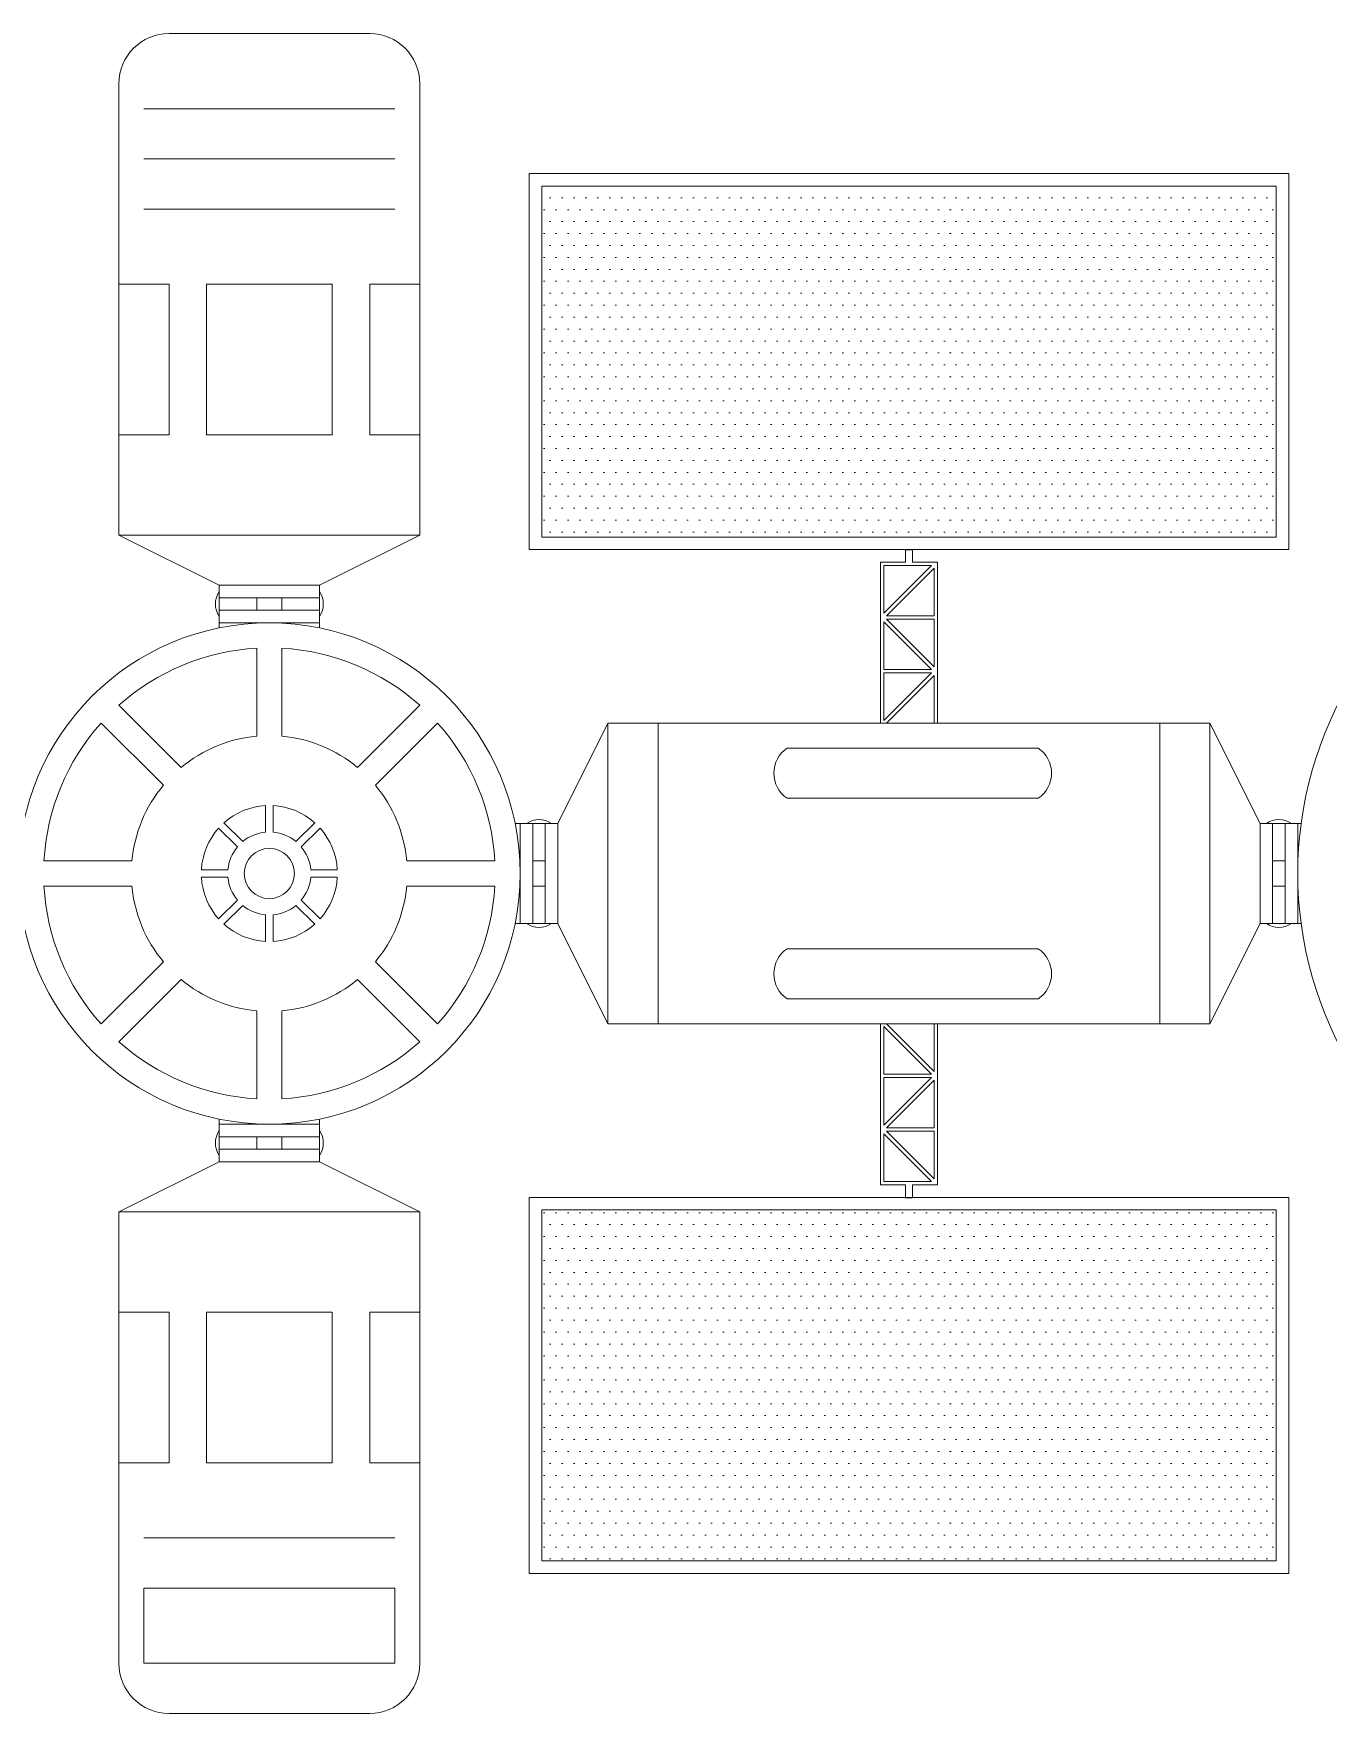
# Model space of a CAD drawing. Header units: millimetres. Extents: x -890 to 1369, y -178 to 677.
# Drawn here: x 206 to 722, y -85 to 585 of the extents above; entities that cross this region are included whole.
import ezdxf

# ---------------------------------------------------------------- set-up
doc = ezdxf.new("R2010")
doc.units = ezdxf.units.MM
pattern_1 = [(0, (0, 0), (2.38125, 4.762499999999999), [0, -4.762499999999999])]

msp = doc.modelspace()

# ---------------------------------------------------------------- hatches: boundary and pattern name
at = {"lineweight": 5}
h = msp.add_hatch(dxfattribs=at)
h.set_pattern_fill('DOTS', color=256, scale=3)
h.set_pattern_definition(pattern_1)
h.paths.add_polyline_path([(701.4043900116042, 523.785284551811), (408.6043900116042, 523.785284551811), (408.6043900116042, 383.7852845518109), (701.4043900116042, 383.7852845518109)])
at = {"lineweight": 13}
h = msp.add_hatch(dxfattribs=at)
h.set_pattern_fill('DOTS', color=256, scale=3)
h.set_pattern_definition(pattern_1)
h.paths.add_polyline_path([(701.4043900116042, -24.61471544818915), (701.4043900116042, 115.3852845518109), (408.6043900116042, 115.3852845518109), (408.6043900116042, -24.61471544818914)])

# ---------------------------------------------------------------- linework, layer by layer
for p, q in [((260.0043900116041, 584.5852845518109), (340.0043900116041, 584.5852845518109)), ((240.0043900116041, 384.5852845518109), (240.0043900116041, 564.5852845518109)), ((360.0043900116041, 564.5852845518109), (360.004390011604, 384.5852845518109)), ((403.6043900116042, 378.7852845518109), (403.6043900116042, 528.785284551811)), ((403.6043900116042, 528.785284551811), (706.4043900116042, 528.785284551811)), ((706.4043900116042, 528.785284551811), (706.4043900116042, 378.7852845518109)), ((240.0043900116041, 384.5852845518109), (240.0043900116041, 424.5852845518109)), ((280.004390011604, 364.5852845518108), (240.0043900116041, 384.5852845518109)), ((360.0043900116041, 384.5852845518109), (240.0043900116041, 384.5852845518109)), ((320.0043900116041, 364.5852845518109), (360.0043900116041, 384.5852845518109)), ((553.6043900116042, 378.7852845518109), (403.6043900116042, 378.7852845518109)), ((706.4043900116042, 378.7852845518109), (556.4043900116042, 378.7852845518109)), ((295.0043900116041, 359.5852845518109), (305.0043900116041, 359.5852845518109)), ((280.0043900116041, 349.5852845518108), (280.0043900116041, 354.5852845518108)), ((280.0043900116041, 354.5852845518108), (320.0043900116041, 354.5852845518109)), ((300.0043900116041, 349.5852845518109), (280.0043900116041, 349.5852845518108)), ((280.0043900116041, 349.5852845518108), (280.0043900116041, 347.564874263138)), ((320.0043900116041, 349.5852845518109), (280.0043900116041, 349.5852845518108)), ((320.0043900116041, 354.5852845518109), (320.0043900116041, 349.5852845518109)), ((320.0043900116041, 347.564874263138), (320.0043900116041, 349.5852845518109)), ((295.004390011604, 339.446288329868), (295.004390011604, 304.3575403023275)), ((305.0043900116046, 304.3575403023275), (305.0043900116046, 339.446288329868)), ((239.9985987818431, 316.662143593438), (264.8100904554631, 291.850651919818)), ((360.010181241365, 316.6621435934385), (335.1986895677455, 291.850651919818)), ((232.9275309699768, 309.5910757815717), (257.7390226435972, 284.7795841079521)), ((342.2697573796114, 284.7795841079521), (367.0812490532314, 309.5910757815721)), ((435.0043900116043, 309.5852845518109), (415.0043900116043, 269.5852845518109)), ((435.0043900116043, 269.5852845518109), (435.0043900116043, 309.5852845518109)), ((675.0043900116043, 309.5852845518109), (695.0043900116043, 269.5852845518109)), ((400.0043900116043, 269.5852845518109), (397.9839797229315, 269.5852845518109)), ((400.0043900116043, 249.5852845518109), (400.0043900116043, 269.5852845518109)), ((400.0043900116043, 229.5852845518109), (400.0043900116043, 269.5852845518109)), ((400.0043900116043, 269.5852845518109), (405.0043900116043, 269.5852845518109)), ((405.0043900116043, 269.5852845518109), (405.0043900116043, 229.5852845518109)), ((710.0043900116043, 269.5852845518109), (705.0043900116043, 269.5852845518109)), ((705.0043900116043, 269.5852845518109), (705.0043900116043, 229.5852845518109)), ((710.0043900116043, 229.5852845518109), (710.0043900116043, 269.5852845518109)), ((710.0043900116043, 269.5852845518109), (711.3437025384193, 269.5852845518109)), ((245.2321342610877, 254.5852845518112), (210.1433862335472, 254.5852845518112)), ((389.8653937896614, 254.5852845518112), (354.7766457621209, 254.5852845518112)), ((410.0043900116043, 254.5852845518109), (410.0043900116043, 244.5852845518109)), ((700.0043900116043, 254.5852845518109), (700.0043900116043, 244.5852845518109)), ((210.0043900116043, 244.5852845518109), (245.2321342610877, 244.5852845518109)), ((354.7766457621209, 244.5852845518109), (389.8653937896614, 244.5852845518109)), ((397.9839797229314, 229.5852845518109), (400.0043900116043, 229.5852845518109)), ((405.0043900116043, 229.5852845518109), (400.0043900116043, 229.5852845518109)), ((435.0043900116043, 189.5852845518109), (415.0043900116043, 229.5852845518109)), ((435.0043900116043, 229.5852845518109), (435.0043900116043, 189.5852845518109)), ((675.0043900116043, 189.5852845518109), (695.0043900116043, 229.5852845518109)), ((705.0043900116043, 229.5852845518109), (710.0043900116043, 229.5852845518109)), ((710.0043900116043, 229.5852845518109), (711.3437025384193, 229.5852845518109)), ((257.7390226435972, 214.3909849956697), (232.9275309699772, 189.5794933220497)), ((342.2697573796113, 214.3909849956697), (367.0812490532319, 189.5794933220502)), ((264.8100904554631, 207.3199171838038), (239.9985987818435, 182.5084255101834)), ((335.1986895677455, 207.3199171838038), (360.0101812413655, 182.5084255101838)), ((295.0043900116043, 194.8130288012943), (295.0043900116043, 159.7242807737538)), ((305.0043900116046, 159.7242807737538), (305.0043900116046, 194.8130288012943)), ((280.0043900116041, 149.585284551811), (280.0043900116041, 151.6056948404838)), ((300.0043900116041, 149.5852845518109), (280.0043900116041, 149.585284551811)), ((320.0043900116041, 149.5852845518109), (280.0043900116041, 149.585284551811)), ((280.0043900116041, 149.585284551811), (280.0043900116041, 144.585284551811)), ((320.0043900116041, 151.6056948404838), (320.0043900116041, 149.5852845518109)), ((320.0043900116041, 144.5852845518109), (320.0043900116041, 149.5852845518109)), ((280.0043900116041, 144.585284551811), (320.0043900116041, 144.5852845518109)), ((280.004390011604, 134.585284551811), (240.0043900116041, 114.5852845518109)), ((295.0043900116041, 139.5852845518109), (305.0043900116041, 139.5852845518109)), ((320.0043900116041, 134.5852845518109), (360.0043900116041, 114.5852845518109)), ((360.0043900116041, 114.5852845518109), (240.0043900116041, 114.5852845518109)), ((240.0043900116041, 114.5852845518109), (240.0043900116041, -65.4147154481891)), ((240.0043900116041, 114.5852845518109), (240.0043900116041, 74.5852845518109)), ((360.0043900116041, -65.4147154481891), (360.004390011604, 114.5852845518109)), ((553.6043900116042, 120.3852845518109), (403.6043900116042, 120.3852845518109)), ((403.6043900116042, 120.3852845518109), (403.6043900116042, -29.61471544818914)), ((706.4043900116042, 120.3852845518109), (556.4043900116042, 120.3852845518109)), ((706.4043900116042, -29.61471544818914), (706.4043900116042, 120.3852845518109)), ((403.6043900116042, -29.61471544818914), (706.4043900116042, -29.61471544818914)), ((250.0043900116041, -65.41471544818909), (250.0043900116041, -35.4147154481891)), ((350.0043900116039, -35.4147154481891), (350.0043900116039, -65.4147154481891)), ((260.0043900116041, -85.4147154481891), (340.0043900116041, -85.4147154481891))]:
    msp.add_line(p, q, dxfattribs=at)
at = {"lineweight": 5}
for p, q in [((250.0043900116041, 554.5852845518109), (350.0043900116039, 554.5852845518109)), ((250.0043900116041, 534.5852845518109), (350.0043900116039, 534.5852845518109)), ((250.0043900116041, 514.5852845518109), (350.0043900116039, 514.5852845518109)), ((250.0043900116041, -15.4147154481891), (350.0043900116039, -15.4147154481891))]:
    msp.add_line(p, q, dxfattribs=at)
at = {"lineweight": 9}
for p, q in [((260.0043900116041, 484.5852845518109), (240.0043900116041, 484.5852845518109)), ((260.0043900116041, 424.5852845518109), (260.0043900116041, 484.5852845518109)), ((275.0043900116041, 484.5852845518109), (275.0043900116041, 424.5852845518108)), ((325.0043900116041, 484.585284551811), (275.0043900116041, 484.5852845518109)), ((325.0043900116041, 424.5852845518108), (325.0043900116041, 484.585284551811)), ((340.0043900116041, 424.585284551811), (340.0043900116039, 484.585284551811)), ((340.0043900116039, 484.585284551811), (360.004390011604, 484.5852845518111)), ((240.0043900116041, 424.5852845518109), (260.0043900116041, 424.5852845518109)), ((275.0043900116041, 424.5852845518108), (325.0043900116041, 424.5852845518108)), ((360.0043900116041, 424.5852845518111), (340.0043900116041, 424.585284551811)), ((553.6043900116042, 373.7852845518109), (553.6043900116042, 378.7852845518109)), ((556.4043900116042, 378.7852845518109), (556.4043900116042, 373.7852845518108)), ((543.6043900116042, 372.3852845518109), (543.6043900116042, 373.7852845518109)), ((543.6043900116042, 373.7852845518109), (553.6043900116042, 373.7852845518108)), ((543.6043900116042, 352.3852845518109), (543.6043900116042, 372.3852845518109)), ((545.0043900116043, 353.3852845518107), (545.0043900116043, 372.3852845518109)), ((545.0043900116043, 372.3852845518109), (564.0043900116043, 372.3852845518109)), ((545.0043900116043, 353.3852845518109), (564.0043900116043, 372.3852845518109)), ((546.0043900116043, 352.3852845518109), (565.0043900116043, 371.3852845518109)), ((556.4043900116042, 373.7852845518109), (565.0043900116044, 373.7852845518108)), ((565.0043900116044, 373.7852845518108), (566.4043900116044, 373.7852845518108)), ((565.0043900116043, 371.3852845518107), (565.0043900116043, 352.3852845518109)), ((566.4043900116044, 373.7852845518108), (566.4043900116043, 352.3852845518109)), ((543.6043900116042, 352.3852845518109), (543.6043900116043, 350.9852845518109)), ((543.6043900116043, 350.9852845518109), (543.6043900116044, 330.9852845518109)), ((545.0043900116043, 349.985284551811), (545.0043900116043, 330.9852845518109)), ((545.0043900116043, 349.9852845518109), (564.0043900116043, 330.9852845518109)), ((565.0043900116043, 352.3852845518109), (546.0043900116043, 352.3852845518109)), ((546.0043900116043, 350.9852845518109), (565.0043900116043, 331.9852845518109)), ((546.0043900116043, 350.9852845518109), (565.0043900116043, 350.9852845518109)), ((565.0043900116043, 331.985284551811), (565.0043900116043, 350.9852845518109)), ((566.4043900116043, 350.9852845518109), (566.4043900116043, 352.3852845518109)), ((566.4043900116043, 330.9852845518109), (566.4043900116043, 350.9852845518109)), ((543.6043900116044, 329.5852845518109), (543.6043900116044, 330.9852845518109)), ((543.6043900116043, 309.5852845518109), (543.6043900116044, 329.5852845518109)), ((545.0043900116043, 330.9852845518109), (564.0043900116043, 330.9852845518109)), ((545.0043900116043, 310.5852845518108), (545.0043900116043, 329.5852845518109)), ((545.0043900116043, 329.5852845518109), (564.0043900116043, 329.5852845518109)), ((545.0043900116043, 310.5852845518109), (564.0043900116043, 329.5852845518109)), ((546.0043900116043, 309.5852845518109), (565.0043900116043, 328.5852845518109)), ((565.0043900116043, 328.5852845518108), (565.0043900116043, 309.5852845518109)), ((566.4043900116043, 330.9852845518109), (566.4043900116043, 309.5852845518109)), ((606.4900797714346, 299.5852845518109), (506.4900797714347, 299.5852845518109)), ((298.4973284346049, 276.6704977647115), (298.4973284346049, 266.0943169772479)), ((301.5114515886038, 266.0943169772479), (301.5114515886038, 276.6704977647115)), ((506.4900797714347, 279.5852845518109), (606.4900797714347, 279.5852845518109)), ((281.9179055396409, 269.8030759452984), (289.3963946935113, 262.324586791428)), ((318.0908744835676, 269.8030759452985), (310.6123853296974, 262.324586791428)), ((279.7865986181167, 267.6717690237742), (287.2650877719873, 260.193279869904)), ((312.7436922512214, 260.193279869904), (320.2221814050918, 267.6717690237744)), ((272.8772816256161, 248.0782229748116), (283.4953575861673, 248.0782229748116)), ((283.4953575861673, 251.0923461288103), (272.9191767987038, 251.0923461288103)), ((327.0896032245049, 251.0923461288103), (316.5134224370413, 251.0923461288103)), ((316.5134224370413, 248.0782229748116), (327.0896032245049, 248.0782229748116)), ((287.2650877719873, 238.9772892337178), (279.7865986181168, 231.4988000798475)), ((289.3963946935112, 236.8459823121938), (281.917905539641, 229.3674931583234)), ((310.6123853296974, 236.8459823121938), (318.0908744835677, 229.3674931583234)), ((312.7436922512214, 238.9772892337178), (320.2221814050919, 231.4988000798476)), ((298.4973284346049, 233.0762521263739), (298.4973284346049, 222.5000713389104)), ((301.5114515886038, 222.5000713389104), (301.5114515886038, 233.076252126374)), ((506.4900797714347, 219.5852845518109), (606.4900797714347, 219.5852845518109)), ((606.4900797714346, 199.5852845518109), (506.4900797714347, 199.5852845518109)), ((543.6043900116043, 189.5852845518109), (543.6043900116044, 169.5852845518109)), ((545.0043900116043, 188.585284551811), (545.0043900116043, 169.5852845518109)), ((545.0043900116043, 188.5852845518109), (564.0043900116043, 169.5852845518109)), ((546.0043900116043, 189.5852845518109), (565.0043900116043, 170.5852845518109)), ((565.0043900116043, 170.585284551811), (565.0043900116043, 189.5852845518109)), ((566.4043900116043, 168.1852845518109), (566.4043900116043, 189.5852845518109)), ((543.6043900116044, 169.5852845518109), (543.6043900116044, 168.1852845518109)), ((543.6043900116043, 148.1852845518109), (543.6043900116044, 168.1852845518109)), ((545.0043900116043, 169.5852845518109), (564.0043900116043, 169.5852845518109)), ((545.0043900116043, 149.1852845518108), (545.0043900116043, 168.1852845518109)), ((545.0043900116043, 149.1852845518109), (564.0043900116043, 168.1852845518109)), ((545.0043900116043, 168.1852845518109), (564.0043900116043, 168.1852845518109)), ((566.4043900116043, 168.1852845518109), (566.4043900116043, 148.1852845518109)), ((546.0043900116043, 148.1852845518109), (565.0043900116043, 167.1852845518109)), ((565.0043900116043, 167.1852845518108), (565.0043900116043, 148.1852845518109)), ((543.6043900116042, 146.7852845518109), (543.6043900116043, 148.1852845518109)), ((546.0043900116043, 148.1852845518109), (565.0043900116043, 148.1852845518109)), ((566.4043900116043, 148.1852845518109), (566.4043900116043, 146.7852845518109)), ((543.6043900116042, 146.7852845518109), (543.6043900116042, 126.7852845518109)), ((545.0043900116043, 145.7852845518111), (545.0043900116043, 126.7852845518109)), ((545.0043900116043, 145.7852845518109), (564.0043900116043, 126.7852845518109)), ((565.0043900116043, 146.7852845518109), (546.0043900116043, 146.7852845518109)), ((546.0043900116043, 146.7852845518109), (565.0043900116043, 127.7852845518109)), ((565.0043900116043, 127.7852845518111), (565.0043900116043, 146.7852845518109)), ((566.4043900116044, 125.385284551811), (566.4043900116043, 146.7852845518109)), ((543.6043900116042, 126.7852845518109), (543.6043900116042, 125.3852845518109)), ((543.6043900116042, 125.3852845518109), (553.6043900116042, 125.385284551811)), ((545.0043900116043, 126.7852845518109), (564.0043900116043, 126.7852845518109)), ((553.6043900116042, 125.3852845518109), (553.6043900116042, 120.3852845518109)), ((556.4043900116042, 125.3852845518109), (565.0043900116044, 125.385284551811)), ((556.4043900116042, 120.3852845518109), (556.4043900116042, 125.385284551811)), ((565.0043900116044, 125.385284551811), (566.4043900116044, 125.385284551811)), ((240.0043900116041, 74.5852845518109), (260.0043900116041, 74.5852845518109)), ((260.0043900116041, 74.5852845518109), (260.0043900116041, 14.5852845518109)), ((275.0043900116041, 14.5852845518109), (275.0043900116041, 74.58528455181096)), ((275.0043900116041, 74.58528455181096), (325.0043900116041, 74.58528455181096)), ((325.0043900116041, 74.58528455181096), (325.0043900116041, 14.58528455181079)), ((360.0043900116041, 74.58528455181073), (340.0043900116041, 74.58528455181079)), ((340.0043900116041, 74.58528455181079), (340.0043900116039, 14.58528455181079)), ((260.0043900116041, 14.5852845518109), (240.0043900116041, 14.5852845518109)), ((325.0043900116041, 14.58528455181079), (275.0043900116041, 14.5852845518109)), ((340.0043900116039, 14.58528455181079), (360.004390011604, 14.58528455181073)), ((250.0043900116041, -35.4147154481891), (350.0043900116039, -35.4147154481891)), ((350.0043900116039, -65.4147154481891), (250.0043900116041, -65.41471544818909))]:
    msp.add_line(p, q, dxfattribs=at)
for p, q in [((553.6043900116042, 378.7852845518109), (556.4043900116042, 378.7852845518109)), ((553.6043900116042, 120.3852845518109), (556.4043900116042, 120.3852845518109))]:
    msp.add_line(p, q)
for points in [[(408.6043900116042, 383.7852845518109), (701.4043900116042, 383.7852845518109), (701.4043900116042, 523.785284551811), (408.6043900116042, 523.785284551811)], [(408.6043900116042, 115.3852845518109), (701.4043900116042, 115.3852845518109), (701.4043900116042, -24.61471544818914), (408.6043900116042, -24.61471544818914)]]:
    msp.add_lwpolyline(points, close=True, dxfattribs=at)
at = {"lineweight": 13}
for points in [[(280.0043900116041, 359.5852845518108), (280.004390011604, 364.5852845518108), (320.0043900116041, 364.5852845518109), (320.0043900116041, 359.5852845518109)], [(280.0043900116041, 354.5852845518108), (280.0043900116041, 359.5852845518108), (295.0043900116041, 359.5852845518109), (295.0043900116041, 354.5852845518109)], [(320.0043900116041, 354.5852845518109), (320.0043900116041, 359.5852845518109), (305.0043900116041, 359.5852845518109), (305.0043900116041, 354.5852845518109)], [(435.0043900116043, 309.5852845518109), (455.0043900116043, 309.5852845518109), (455.0043900116043, 189.5852845518109), (435.0043900116043, 189.5852845518109)], [(455.0043900116043, 309.5852845518109), (655.0043900116043, 309.5852845518109), (655.0043900116043, 189.5852845518109), (455.0043900116043, 189.5852845518109)], [(655.0043900116043, 309.5852845518109), (675.0043900116043, 309.5852845518109), (675.0043900116043, 189.5852845518109), (655.0043900116043, 189.5852845518109)], [(405.0043900116043, 269.5852845518109), (410.0043900116043, 269.5852845518109), (410.0043900116043, 254.5852845518109), (405.0043900116043, 254.5852845518109)], [(410.0043900116043, 269.5852845518109), (415.0043900116043, 269.5852845518109), (415.0043900116043, 229.5852845518109), (410.0043900116043, 229.5852845518109)], [(700.0043900116043, 269.5852845518109), (695.0043900116043, 269.5852845518109), (695.0043900116043, 229.5852845518109), (700.0043900116043, 229.5852845518109)], [(705.0043900116043, 269.5852845518109), (700.0043900116043, 269.5852845518109), (700.0043900116043, 254.5852845518109), (705.0043900116043, 254.5852845518109)], [(405.0043900116043, 229.5852845518109), (410.0043900116043, 229.5852845518109), (410.0043900116043, 244.5852845518109), (405.0043900116043, 244.5852845518109)], [(705.0043900116043, 229.5852845518109), (700.0043900116043, 229.5852845518109), (700.0043900116043, 244.5852845518109), (705.0043900116043, 244.5852845518109)], [(280.0043900116041, 144.585284551811), (280.0043900116041, 139.585284551811), (295.0043900116041, 139.5852845518109), (295.0043900116041, 144.5852845518109)], [(320.0043900116041, 144.5852845518109), (320.0043900116041, 139.5852845518109), (305.0043900116041, 139.5852845518109), (305.0043900116041, 144.5852845518109)], [(280.0043900116041, 139.585284551811), (280.004390011604, 134.585284551811), (320.0043900116041, 134.5852845518109), (320.0043900116041, 139.5852845518109)]]:
    msp.add_lwpolyline(points, close=True, dxfattribs=at)
for points in [[(320.0043900116041, 364.5852845518109), (280.004390011604, 364.5852845518108)], [(415.0043900116043, 229.5852845518109), (415.0043900116043, 269.5852845518109)], [(435.0043900116043, 269.5852845518109), (435.0043900116043, 229.5852845518109)], [(695.0043900116043, 229.5852845518109), (695.0043900116043, 269.5852845518109)], [(320.0043900116041, 134.5852845518109), (280.004390011604, 134.585284551811)], [(320.0043900116041, 134.5852845518109), (280.004390011604, 134.585284551811)]]:
    msp.add_lwpolyline(points, dxfattribs=at)
msp.add_circle((300.0043900116043, 249.5852845518109), 100, dxfattribs=at)
at = {"lineweight": 9}
msp.add_circle((300.0043900116043, 249.5852845518109), 10, dxfattribs=at)
at = {"lineweight": 13}
for centre, radius, start, end in [((260.0043900116041, 564.5852845518109), 20, 90, 180), ((340.0043900116041, 564.5852845518109), 20, 0, 90), ((287.5043900116041, 357.0852845518108), 9.013878188659973, 146.309932474021, 213.690067525979), ((312.5043900116041, 357.0852845518109), 9.013878188659973, 326.309932474021, 33.690067525979), ((300.0043900116043, 249.5852845518109), 90, 93.1847385367206, 131.8152614632794), ((300.0043900116043, 249.5852845518109), 90, 48.18473853672105, 86.81526146327941), ((860.0043900116043, 249.5852845518109), 150, 147.7690473644979, 212.2309526355021), ((300.0043900116043, 249.5852845518109), 90, 138.184738536721, 176.8152614632794), ((300.0043900116043, 249.5852845518109), 90, 3.184738536720591, 41.81526146327939), ((300.0043900116043, 249.5852845518109), 55, 95.21590857045442, 129.7840914295456), ((300.0043900116043, 249.5852845518109), 55, 50.21590857045442, 84.78409142954558), ((300.0043900116043, 249.5852845518109), 55, 140.2159085704544, 174.7840914295455), ((300.0043900116043, 249.5852845518109), 55, 5.215908570454421, 39.78409142954553), ((407.5043900116043, 262.0852845518109), 9.013878188659973, 56.30993247402021, 123.6900675259798), ((702.5043900116043, 262.0852845518109), 9.013878188659973, 56.309932474021, 123.690067525979), ((300.0043900116043, 249.5852845518109), 90, 183.1847385367204, 221.8152614632794), ((300.0043900116043, 249.5852845518109), 55, 185.2159085704541, 219.7840914295455), ((300.0043900116043, 249.5852845518109), 55, 320.2159085704544, 354.7840914295459), ((300.0043900116043, 249.5852845518109), 90, 318.1847385367211, 356.8152614632795), ((407.5043900116043, 237.0852845518109), 9.013878188659973, 236.3099324740194, 303.6900675259806), ((702.5043900116043, 237.0852845518109), 9.013878188659973, 236.3099324740207, 303.6900675259793), ((300.0043900116043, 249.5852845518109), 55, 230.2159085704544, 264.7840914295459), ((300.0043900116043, 249.5852845518109), 55, 275.2159085704545, 309.7840914295456), ((300.0043900116043, 249.5852845518109), 90, 228.184738536721, 266.8152614632796), ((300.0043900116043, 249.5852845518109), 90, 273.1847385367207, 311.8152614632794), ((287.5043900116041, 142.085284551811), 9.013878188659973, 146.3099324740202, 213.6900675259798), ((312.5043900116041, 142.0852845518109), 9.013878188659973, 326.3099324740202, 33.69006752597979), ((260.0043900116041, -65.4147154481891), 20, 180, 270), ((340.0043900116041, -65.4147154481891), 20, 270, 0)]:
    msp.add_arc(centre, radius, start, end, dxfattribs=at)
at = {"lineweight": 9}
for centre, radius, start, end in [((513.0942836283357, 289.5852845518109), 11.98396881602693, 123.4415858210287, 236.5584141789715), ((599.8858759145337, 289.5852845518109), 11.98396881602693, 303.4415858210276, 56.5584141789724), ((300.0043900116043, 249.5852845518109), 27.12710838598818, 93.18473853672296, 131.8152614632777), ((300.0043900116043, 249.5852845518109), 27.12710838598818, 48.18473853672227, 86.81526146327707), ((300.0043900116043, 249.5852845518109), 27.12710838598818, 138.1847385367177, 176.8152614632795), ((300.0043900116043, 249.5852845518109), 16.57767734699278, 95.21590857045429, 129.7840914295477), ((300.0043900116043, 249.5852845518109), 16.57767734699278, 50.21590857045229, 84.78409142954574), ((300.0043900116043, 249.5852845518109), 27.12710838598818, 3.184738536720464, 41.81526146328233), ((300.0043900116043, 249.5852845518109), 16.57767734699278, 140.2159085704532, 174.7840914295453), ((300.0043900116043, 249.5852845518109), 16.57767734699278, 5.215908570454734, 39.78409142954677), ((300.0043900116043, 249.5852845518109), 27.12710838598818, 183.1847385367204, 221.8152614632824), ((300.0043900116043, 249.5852845518109), 16.57767734699278, 185.2159085704548, 219.7840914295467), ((300.0043900116043, 249.5852845518109), 16.57767734699278, 320.2159085704522, 354.7840914295452), ((300.0043900116043, 249.5852845518109), 27.12710838598818, 318.1847385367176, 356.8152614632795), ((300.0043900116043, 249.5852845518109), 16.57767734699278, 230.2159085704523, 264.7840914295457), ((300.0043900116043, 249.5852845518109), 16.57767734699278, 275.2159085704543, 309.7840914295477), ((300.0043900116043, 249.5852845518109), 27.12710838598818, 228.1847385367223, 266.8152614632771), ((300.0043900116043, 249.5852845518109), 27.12710838598818, 273.1847385367229, 311.8152614632777), ((513.0942836283357, 209.5852845518109), 11.98396881602693, 123.4415858210284, 236.5584141789713), ((599.8858759145337, 209.5852845518109), 11.98396881602693, 303.4415858210272, 56.55841417897293)]:
    msp.add_arc(centre, radius, start, end, dxfattribs=at)

doc.saveas('drawing.dxf')
